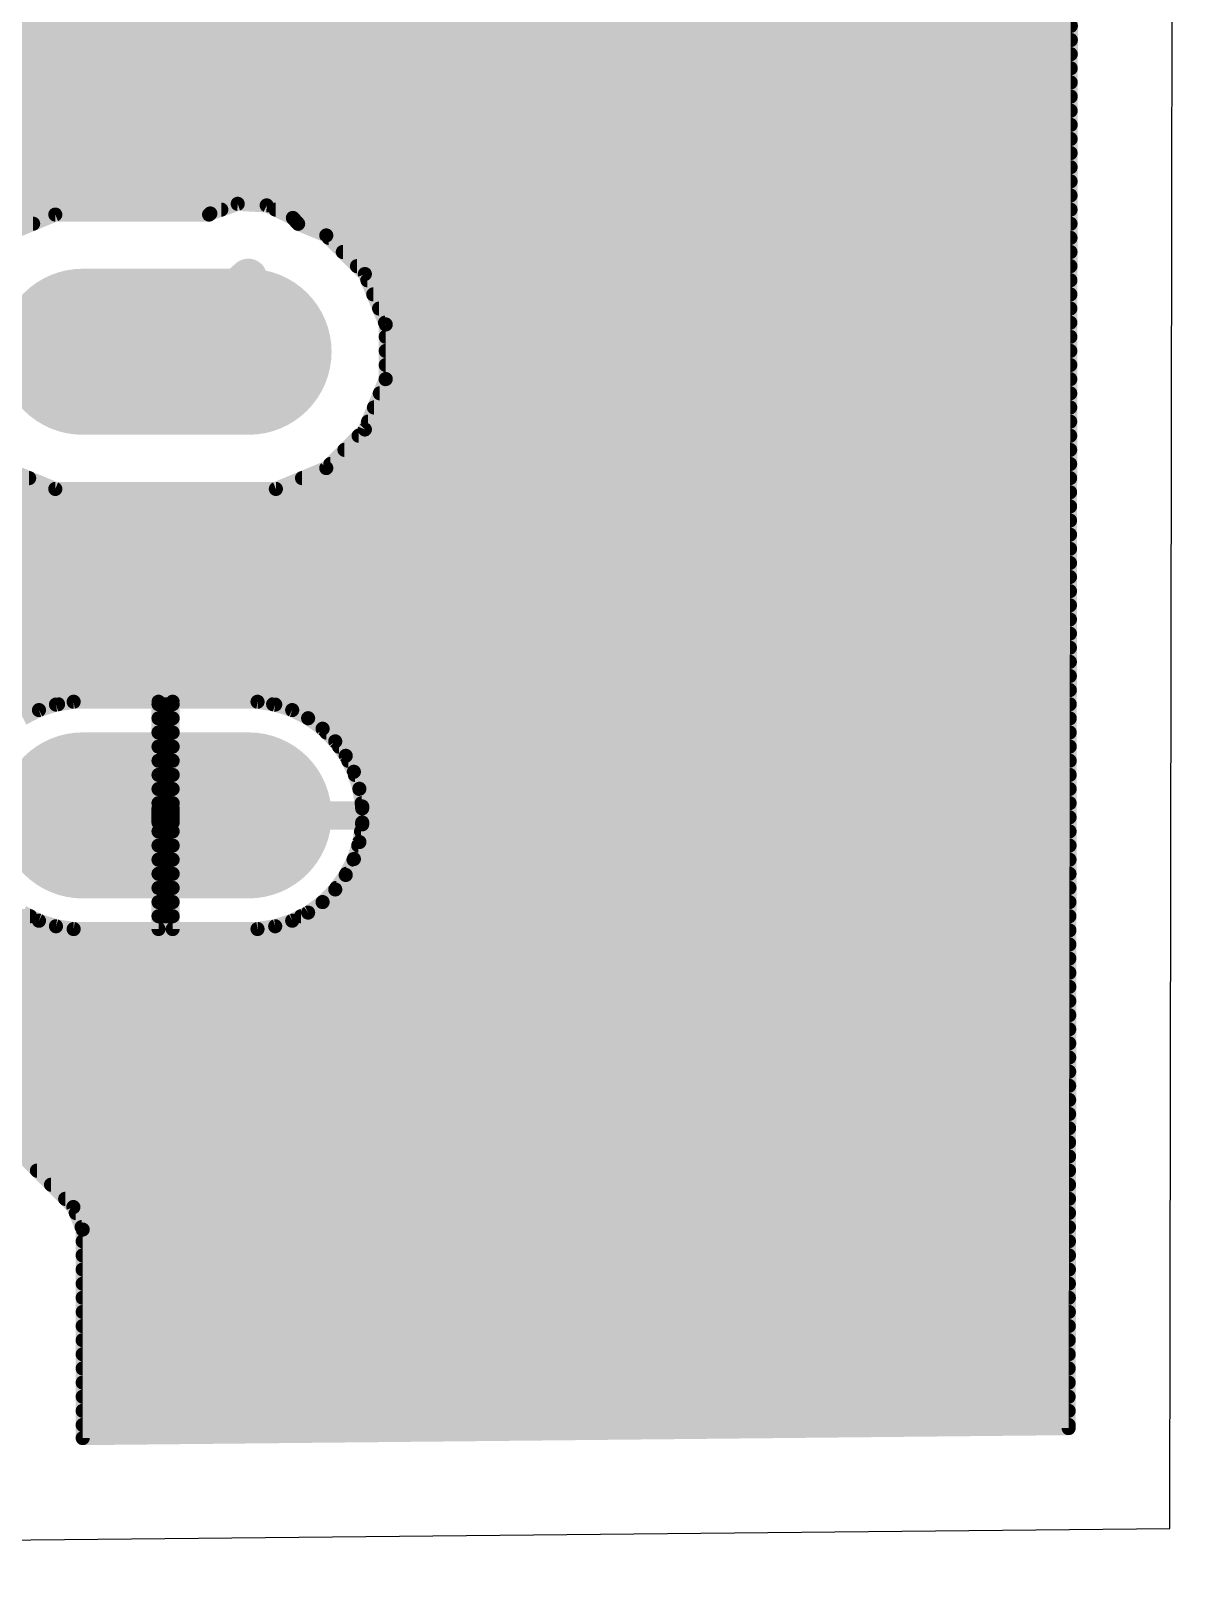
# Model space of a CAD drawing. Extents: x -10.4 to 51.9, y -1.7 to 39.2.
# Drawn here: x 28.1 to 40.45, y 0 to 16.56 of the extents above; entities that cross this region are included whole.
import ezdxf

# ---------------------------------------------------------------- set-up
doc = ezdxf.new("R2010")
doc.units = 0
for name, color, linetype in [('1', 14, 'CONTINUOUS'), ('17', 94, 'CONTINUOUS'), ('20', 178, 'CONTINUOUS')]:
    doc.layers.add(name, color=color, linetype=linetype)

# ---------------------------------------------------------------- blocks, each defined once
blk = doc.blocks.new('LONGP100')
at = {"const_width": 1}
blk.add_lwpolyline([(-0.5, 0), (0.5, 0)], dxfattribs=at)
at = {"const_width": 0.5}
for points in [[(-0.5, 0.25, 1), (-0.5, -0.25)], [(0.5, -0.25, 1), (0.5, 0.25)]]:
    blk.add_lwpolyline(points, format="xyb", dxfattribs=at)

msp = doc.modelspace()

# ---------------------------------------------------------------- linework, layer by layer
at = {"layer": '1'}
for points, const_width in [([(39.3531, 37.8883), (39.2963, 1.4902)], 0.1524), ([(24.0032, 16.6116), (39.3199, 16.6116)], 0.1524), ([(24.0032, 16.4592), (39.3197, 16.4592)], 0.1524), ([(24.0032, 16.3068), (39.3194, 16.3068)], 0.1524), ([(24.0032, 16.1544), (39.3192, 16.1544)], 0.1524), ([(24.0032, 16.002), (39.319, 16.002)], 0.1524), ([(24.0032, 15.8496), (39.3187, 15.8496)], 0.1524), ([(24.0032, 15.6972), (39.3185, 15.6972)], 0.1524), ([(23.9397, 15.5448), (39.3182, 15.5448)], 0.1524), ([(23.7873, 15.3924), (39.318, 15.3924)], 0.1524), ([(20.1618, 15.24), (39.3178, 15.24)], 0.1524), ([(20.1621, 15.0876), (39.3175, 15.0876)], 0.1524), ([(20.1624, 14.9352), (39.3173, 14.9352)], 0.1524), ([(20.1627, 14.7828), (39.3171, 14.7828)], 0.1524), ([(30.3327, 14.6928), (30.0372, 14.5887)], 0.1524), ([(30.6455, 14.6759), (30.3327, 14.6928)], 0.1524), ([(30.928, 14.5406), (30.6455, 14.6759)], 0.1524), ([(23.6963, 14.6304), (30.1557, 14.6304)], 0.1524), ([(28.3651, 14.577), (27.8213, 14.3518)], 0.1524), ([(30.0243, 14.577), (28.3651, 14.577)], 0.1524), ([(30.0372, 14.5887), (30.0243, 14.577)], 0.1524), ([(30.7404, 14.6304), (39.3168, 14.6304)], 0.1524), ([(30.9845, 14.4776), (30.928, 14.5406)], 0.1524), ([(23.7492, 14.478), (28.1259, 14.478)], 0.1524), ([(30.9841, 14.478), (39.3166, 14.478)], 0.1524), ([(31.2882, 14.3518), (30.9845, 14.4776)], 0.1524), ([(31.7044, 13.9356), (31.2882, 14.3518)], 0.1524), ([(31.3144, 14.3256), (39.3163, 14.3256)], 0.1524), ([(31.4668, 14.1732), (39.3161, 14.1732)], 0.1524), ([(29.5547, 13.0975), (30.4466, 13.8981)], 0.4064), ([(31.6192, 14.0208), (39.3159, 14.0208)], 0.1524), ([(31.9296, 13.3918), (31.7044, 13.9356)], 0.1524), ([(31.7322, 13.8684), (39.3156, 13.8684)], 0.1524), ([(31.7953, 13.716), (39.3154, 13.716)], 0.1524), ([(31.8584, 13.5636), (39.3151, 13.5636)], 0.1524), ([(31.9216, 13.4112), (39.3149, 13.4112)], 0.1524), ([(31.9296, 12.8032), (31.9296, 13.3918)], 0.1524), ([(31.9296, 13.2588), (39.3147, 13.2588)], 0.1524), ([(31.9296, 13.1064), (39.3144, 13.1064)], 0.1524), ([(31.9296, 12.954), (39.3142, 12.954)], 0.1524), ([(31.7044, 12.2594), (31.9296, 12.8032)], 0.1524), ([(31.9289, 12.8016), (39.314, 12.8016)], 0.1524), ([(31.8658, 12.6492), (39.3137, 12.6492)], 0.1524), ([(31.7396, 12.3444), (39.3132, 12.3444)], 0.1524), ([(31.8027, 12.4968), (39.3135, 12.4968)], 0.1524), ([(31.2882, 11.8432), (31.7044, 12.2594)], 0.1524), ([(31.637, 12.192), (39.313, 12.192)], 0.1524), ([(31.4846, 12.0396), (39.3128, 12.0396)], 0.1524), ([(31.3322, 11.8872), (39.3125, 11.8872)], 0.1524), ([(20.1685, 11.7348), (28.083, 11.7348)], 0.1524), ([(27.8213, 11.8432), (28.3651, 11.618)], 0.1524), ([(30.7444, 11.618), (31.2882, 11.8432)], 0.1524), ([(31.0265, 11.7348), (39.3123, 11.7348)], 0.1524), ([(20.1687, 11.5824), (39.312, 11.5824)], 0.1524), ([(28.3651, 11.618), (30.7444, 11.618)], 0.1524), ([(20.169, 11.43), (39.3118, 11.43)], 0.1524), ([(20.1693, 11.2776), (39.3116, 11.2776)], 0.1524), ([(20.1696, 11.1252), (39.3113, 11.1252)], 0.1524), ([(20.17, 10.9728), (39.3111, 10.9728)], 0.1524), ([(20.3618, 10.8204), (39.3109, 10.8204)], 0.1524), ([(20.5213, 10.668), (39.3106, 10.668)], 0.1524), ([(20.6069, 10.5156), (39.3104, 10.5156)], 0.1524), ([(20.6604, 10.3632), (39.3101, 10.3632)], 0.1524), ([(20.6606, 10.2108), (39.3099, 10.2108)], 0.1524), ([(20.6611, 10.0584), (39.3097, 10.0584)], 0.1524), ([(20.6616, 9.906), (39.3094, 9.906)], 0.1524), ([(20.6621, 9.7536), (39.3092, 9.7536)], 0.1524), ([(20.6626, 9.6012), (39.309, 9.6012)], 0.1524), ([(20.6631, 9.4488), (39.3087, 9.4488)], 0.1524), ([(20.6636, 9.2964), (28.3947, 9.2964)], 0.1524), ([(28.1889, 9.2333), (28.017, 9.1457)], 0.1524), ([(28.3724, 9.2929), (28.1889, 9.2333)], 0.1524), ([(28.5629, 9.3231), (28.3724, 9.2929)], 0.1524), ([(29.4785, 9.3231), (28.5629, 9.3231)], 0.1524), ([(29.4785, 8.1737), (29.4785, 9.3231)], 0.1524), ([(29.4785, 9.2964), (29.6309, 9.2964)], 0.1524), ([(30.5465, 9.3231), (29.6309, 9.3231)], 0.1524), ([(29.6309, 9.3231), (29.6309, 8.1737)], 0.1524), ([(30.737, 9.2929), (30.5465, 9.3231)], 0.1524), ([(30.7148, 9.2964), (39.3085, 9.2964)], 0.1524), ([(30.9205, 9.2333), (30.737, 9.2929)], 0.1524), ([(31.0924, 9.1457), (30.9205, 9.2333)], 0.1524), ([(29.4785, 9.144), (29.6309, 9.144)], 0.1524), ([(31.2485, 9.0323), (31.0924, 9.1457)], 0.1524), ([(31.0947, 9.144), (39.3082, 9.144)], 0.1524), ([(31.3849, 8.8959), (31.2485, 9.0323)], 0.1524), ([(29.4785, 8.9916), (29.6309, 8.9916)], 0.1524), ([(31.2891, 8.9916), (39.308, 8.9916)], 0.1524), ([(31.4982, 8.7398), (31.3849, 8.8959)], 0.1524), ([(29.4785, 8.8392), (29.6309, 8.8392)], 0.1524), ([(31.426, 8.8392), (39.3078, 8.8392)], 0.1524), ([(31.5858, 8.5679), (31.4982, 8.7398)], 0.1524), ([(29.4785, 8.6868), (29.6309, 8.6868)], 0.1524), ([(31.5253, 8.6868), (39.3075, 8.6868)], 0.1524), ([(31.6454, 8.3845), (31.5858, 8.5679)], 0.1524), ([(29.4785, 8.5344), (29.6309, 8.5344)], 0.1524), ([(29.4785, 8.382), (29.6309, 8.382)], 0.1524), ([(31.5967, 8.5344), (39.3073, 8.5344)], 0.1524), ([(31.6756, 8.194), (31.6454, 8.3845)], 0.1524), ([(31.6458, 8.382), (39.307, 8.382)], 0.1524), ([(29.4785, 8.2296), (29.6309, 8.2296)], 0.1524), ([(31.67, 8.2296), (39.3068, 8.2296)], 0.1524), ([(20.6678, 8.0772), (29.4785, 8.0772)], 0.1524), ([(27.4338, 8.1737), (29.4785, 8.1737)], 0.1524), ([(29.4785, 8.1737), (29.4785, 8.0213)], 0.1524), ([(29.6309, 8.1737), (29.4785, 8.1737)], 0.1524), ([(29.6309, 8.0213), (29.6309, 8.1737)], 0.1524), ([(29.6309, 8.1737), (31.6756, 8.1737)], 0.1524), ([(29.6309, 8.0772), (39.3066, 8.0772)], 0.1524), ([(31.6756, 8.1737), (31.6756, 8.194)], 0.1524), ([(29.4785, 8.0213), (27.4338, 8.0213)], 0.1524), ([(29.4785, 6.872), (29.4785, 8.0213)], 0.1524), ([(29.4785, 8.0213), (29.6309, 8.0213)], 0.1524), ([(29.4785, 7.9248), (29.6309, 7.9248)], 0.1524), ([(29.6309, 8.0213), (29.6309, 6.872)], 0.1524), ([(31.6756, 8.0213), (29.6309, 8.0213)], 0.1524), ([(31.6454, 7.8105), (31.6756, 8.001)], 0.1524), ([(31.6635, 7.9248), (39.3063, 7.9248)], 0.1524), ([(31.6756, 8.001), (31.6756, 8.0213)], 0.1524), ([(29.4785, 7.7724), (29.6309, 7.7724)], 0.1524), ([(31.5858, 7.6271), (31.6454, 7.8105)], 0.1524), ([(31.633, 7.7724), (39.3061, 7.7724)], 0.1524), ([(29.4785, 7.62), (29.6309, 7.62)], 0.1524), ([(31.4982, 7.4552), (31.5858, 7.6271)], 0.1524), ([(31.5822, 7.62), (39.3059, 7.62)], 0.1524), ([(29.4785, 7.4676), (29.6309, 7.4676)], 0.1524), ([(31.3849, 7.2991), (31.4982, 7.4552)], 0.1524), ([(31.5046, 7.4676), (39.3056, 7.4676)], 0.1524), ([(29.4785, 7.3152), (29.6309, 7.3152)], 0.1524), ([(31.2485, 7.1627), (31.3849, 7.2991)], 0.1524), ([(31.3965, 7.3152), (39.3054, 7.3152)], 0.1524), ([(28.017, 7.0493), (28.1889, 6.9617)], 0.1524), ([(29.4785, 7.1628), (29.6309, 7.1628)], 0.1524), ([(30.9205, 6.9617), (31.0924, 7.0493)], 0.1524), ([(31.0924, 7.0493), (31.2485, 7.1627)], 0.1524), ([(31.2485, 7.1628), (39.3051, 7.1628)], 0.1524), ([(20.6714, 7.0104), (28.0934, 7.0104)], 0.1524), ([(28.1889, 6.9617), (28.3724, 6.9021)], 0.1524), ([(28.3724, 6.9021), (28.5629, 6.872)], 0.1524), ([(29.4785, 7.0104), (29.6309, 7.0104)], 0.1524), ([(30.5465, 6.872), (30.737, 6.9021)], 0.1524), ([(30.737, 6.9021), (30.9205, 6.9617)], 0.1524), ([(31.016, 7.0104), (39.3049, 7.0104)], 0.1524), ([(20.6719, 6.858), (39.3047, 6.858)], 0.1524), ([(28.5629, 6.872), (29.4785, 6.872)], 0.1524), ([(29.6309, 6.872), (30.5465, 6.872)], 0.1524), ([(20.6724, 6.7056), (39.3044, 6.7056)], 0.1524), ([(20.6729, 6.5532), (39.3042, 6.5532)], 0.1524), ([(20.6735, 6.4008), (39.304, 6.4008)], 0.1524), ([(20.674, 6.2484), (39.3037, 6.2484)], 0.1524), ([(20.6745, 6.096), (39.3035, 6.096)], 0.1524), ([(20.675, 5.9436), (39.3032, 5.9436)], 0.1524), ([(20.6755, 5.7912), (39.303, 5.7912)], 0.1524), ([(20.676, 5.6388), (39.3028, 5.6388)], 0.1524), ([(20.6765, 5.4864), (39.3025, 5.4864)], 0.1524), ([(20.6771, 5.334), (39.3023, 5.334)], 0.1524), ([(20.6776, 5.1816), (39.302, 5.1816)], 0.1524), ([(20.6781, 5.0292), (39.3018, 5.0292)], 0.1524), ([(20.6786, 4.8768), (39.3016, 4.8768)], 0.1524), ([(20.7867, 4.7244), (39.3013, 4.7244)], 0.1524), ([(27.8448, 4.572), (39.3011, 4.572)], 0.1524), ([(28.5599, 3.8741), (27.969, 4.465)], 0.1524), ([(28.0143, 4.4196), (39.3009, 4.4196)], 0.1524), ([(28.1667, 4.2672), (39.3006, 4.2672)], 0.1524), ([(28.3191, 4.1148), (39.3004, 4.1148)], 0.1524), ([(28.4715, 3.9624), (39.3001, 3.9624)], 0.1524), ([(28.6604, 3.6314), (28.5599, 3.8741)], 0.1524), ([(28.5864, 3.81), (39.2999, 3.81)], 0.1524), ([(28.6495, 3.6576), (39.2997, 3.6576)], 0.1524), ([(28.6604, 1.3825), (28.6604, 3.6314)], 0.1524), ([(28.6604, 3.5052), (39.2994, 3.5052)], 0.1524), ([(28.6604, 3.3528), (39.2992, 3.3528)], 0.1524), ([(28.6604, 3.2004), (39.299, 3.2004)], 0.1524), ([(28.6604, 3.048), (39.2987, 3.048)], 0.1524), ([(28.6604, 2.8956), (39.2985, 2.8956)], 0.1524), ([(28.6604, 2.7432), (39.2982, 2.7432)], 0.1524), ([(28.6604, 2.5908), (39.298, 2.5908)], 0.1524), ([(28.6604, 2.4384), (39.2978, 2.4384)], 0.1524), ([(28.6604, 2.286), (39.2975, 2.286)], 0.1524), ([(28.6604, 2.1336), (39.2973, 2.1336)], 0.1524), ([(28.6604, 1.9812), (39.297, 1.9812)], 0.1524), ([(28.6604, 1.8288), (39.2968, 1.8288)], 0.1524), ([(28.6604, 1.6764), (39.2966, 1.6764)], 0.1524), ([(28.6604, 1.524), (39.2963, 1.524)], 0.1524), ([(39.2963, 1.4902), (28.6604, 1.3825)], 0.1524)]:
    msp.add_lwpolyline(points, dxfattribs=dict(at, const_width=const_width))
for points, const_width in [([(39.3199, 16.5735, 1), (39.3199, 16.6497)], 0.0762), ([(39.3197, 16.4211, 1), (39.3197, 16.4973)], 0.0762), ([(39.3192, 16.1163, 1), (39.3192, 16.1925)], 0.0762), ([(39.3194, 16.2687, 1), (39.3194, 16.3449)], 0.0762), ([(39.319, 15.9639, 1), (39.319, 16.0401)], 0.0762), ([(39.3187, 15.8115, 1), (39.3187, 15.8877)], 0.0762), ([(39.3185, 15.6591, 1), (39.3185, 15.7353)], 0.0762), ([(39.3182, 15.5067, 1), (39.3182, 15.5829)], 0.0762), ([(39.318, 15.3543, 1), (39.318, 15.4305)], 0.0762), ([(39.3178, 15.2019, 1), (39.3178, 15.2781)], 0.0762), ([(39.3175, 15.0495, 1), (39.3175, 15.1257)], 0.0762), ([(39.3173, 14.8971, 1), (39.3173, 14.9733)], 0.0762), ([(30.3347, 14.7308, 1), (30.3306, 14.6547)], 0.0762), ([(30.3453, 14.6568, 1), (30.32, 14.7287)], 0.0762), ([(30.6619, 14.7102, 1), (30.629, 14.6415)], 0.0762), ([(30.6434, 14.6378, 1), (30.6475, 14.7139)], 0.0762), ([(39.3171, 14.7447, 1), (39.3171, 14.8209)], 0.0762), ([(28.3651, 14.6151, 1), (28.3651, 14.5389)], 0.0762), ([(28.3796, 14.5419, 1), (28.3505, 14.6122)], 0.0762), ([(29.9988, 14.6054, 1), (30.0498, 14.5487)], 0.0762), ([(30.0246, 14.6246, 1), (30.0499, 14.5527)], 0.0762), ([(30.0627, 14.5603, 1), (30.0118, 14.617)], 0.0762), ([(30.0243, 14.5389, 1), (30.0243, 14.6151)], 0.0762), ([(30.1557, 14.5923, 1), (30.1557, 14.6685)], 0.0762), ([(30.7404, 14.6685, 1), (30.7404, 14.5923)], 0.0762), ([(30.9563, 14.566, 1), (30.8996, 14.5151)], 0.0762), ([(30.9115, 14.5062, 1), (30.9444, 14.5749)], 0.0762), ([(39.3168, 14.5923, 1), (39.3168, 14.6685)], 0.0762), ([(28.1259, 14.4399, 1), (28.1259, 14.5161)], 0.0762), ([(30.9841, 14.5161, 1), (30.9841, 14.4399)], 0.0762), ([(30.9991, 14.5128, 1), (30.9699, 14.4424)], 0.0762), ([(30.9562, 14.4521, 1), (31.0129, 14.503)], 0.0762), ([(31.3151, 14.3787, 1), (31.2612, 14.3249)], 0.0762), ([(31.2736, 14.3166, 1), (31.3027, 14.387)], 0.0762), ([(39.3166, 14.4399, 1), (39.3166, 14.5161)], 0.0762), ([(31.3144, 14.3637, 1), (31.3144, 14.2875)], 0.0762), ([(31.4668, 14.2113, 1), (31.4668, 14.1351)], 0.0762), ([(39.3161, 14.1351, 1), (39.3161, 14.2113)], 0.0762), ([(39.3163, 14.2875, 1), (39.3163, 14.3637)], 0.0762), ([(30.5145, 13.8224, 1), (30.3788, 13.9737)], 0.2032), ([(31.6192, 14.0589, 1), (31.6192, 13.9827)], 0.0762), ([(39.3159, 13.9827, 1), (39.3159, 14.0589)], 0.0762), ([(31.7396, 13.9502, 1), (31.6692, 13.921)], 0.0762), ([(31.6774, 13.9087, 1), (31.7313, 13.9625)], 0.0762), ([(31.7322, 13.9065, 1), (31.7322, 13.8303)], 0.0762), ([(39.3156, 13.8303, 1), (39.3156, 13.9065)], 0.0762), ([(31.7953, 13.7541, 1), (31.7953, 13.6779)], 0.0762), ([(39.3154, 13.6779, 1), (39.3154, 13.7541)], 0.0762), ([(31.8584, 13.6017, 1), (31.8584, 13.5255)], 0.0762), ([(39.3151, 13.5255, 1), (39.3151, 13.6017)], 0.0762), ([(31.9216, 13.4493, 1), (31.9216, 13.3731)], 0.0762), ([(31.9677, 13.3918, 1), (31.8915, 13.3918)], 0.0762), ([(31.8944, 13.3772, 1), (31.9648, 13.4064)], 0.0762), ([(39.3149, 13.3731, 1), (39.3149, 13.4493)], 0.0762), ([(29.4868, 13.1731, 1), (29.6226, 13.0219)], 0.2032), ([(31.9296, 13.2969, 1), (31.9296, 13.2207)], 0.0762), ([(39.3147, 13.2207, 1), (39.3147, 13.2969)], 0.0762), ([(31.9296, 13.1445, 1), (31.9296, 13.0683)], 0.0762), ([(39.3144, 13.0683, 1), (39.3144, 13.1445)], 0.0762), ([(31.9296, 12.9921, 1), (31.9296, 12.9159)], 0.0762), ([(39.3142, 12.9159, 1), (39.3142, 12.9921)], 0.0762), ([(31.9289, 12.8397, 1), (31.9289, 12.7635)], 0.0762), ([(31.8915, 12.8032, 1), (31.9677, 12.8032)], 0.0762), ([(31.9648, 12.7886, 1), (31.8944, 12.8178)], 0.0762), ([(39.314, 12.7635, 1), (39.314, 12.8397)], 0.0762), ([(31.8658, 12.6873, 1), (31.8658, 12.6111)], 0.0762), ([(39.3137, 12.6111, 1), (39.3137, 12.6873)], 0.0762), ([(31.7396, 12.3825, 1), (31.7396, 12.3063)], 0.0762), ([(31.8027, 12.5349, 1), (31.8027, 12.4587)], 0.0762), ([(39.3132, 12.3063, 1), (39.3132, 12.3825)], 0.0762), ([(39.3135, 12.4587, 1), (39.3135, 12.5349)], 0.0762), ([(31.637, 12.2301, 1), (31.637, 12.1539)], 0.0762), ([(31.6692, 12.274, 1), (31.7396, 12.2448)], 0.0762), ([(31.7313, 12.2325, 1), (31.6774, 12.2863)], 0.0762), ([(39.313, 12.1539, 1), (39.313, 12.2301)], 0.0762), ([(31.4846, 12.0777, 1), (31.4846, 12.0015)], 0.0762), ([(39.3128, 12.0015, 1), (39.3128, 12.0777)], 0.0762), ([(31.3322, 11.9253, 1), (31.3322, 11.8491)], 0.0762), ([(39.3125, 11.8491, 1), (39.3125, 11.9253)], 0.0762), ([(28.083, 11.6967, 1), (28.083, 11.7729)], 0.0762), ([(31.0265, 11.7729, 1), (31.0265, 11.6967)], 0.0762), ([(31.2612, 11.8701, 1), (31.3151, 11.8163)], 0.0762), ([(31.3027, 11.808, 1), (31.2736, 11.8784)], 0.0762), ([(39.3123, 11.6967, 1), (39.3123, 11.7729)], 0.0762), ([(28.3651, 11.6561, 1), (28.3651, 11.5799)], 0.0762), ([(28.3505, 11.5828, 1), (28.3796, 11.6532)], 0.0762), ([(30.7298, 11.6532, 1), (30.7589, 11.5828)], 0.0762), ([(30.7444, 11.5799, 1), (30.7444, 11.6561)], 0.0762), ([(39.312, 11.5443, 1), (39.312, 11.6205)], 0.0762), ([(39.3118, 11.3919, 1), (39.3118, 11.4681)], 0.0762), ([(39.3116, 11.2395, 1), (39.3116, 11.3157)], 0.0762), ([(39.3113, 11.0871, 1), (39.3113, 11.1633)], 0.0762), ([(39.3111, 10.9347, 1), (39.3111, 11.0109)], 0.0762), ([(39.3109, 10.7823, 1), (39.3109, 10.8585)], 0.0762), ([(39.3106, 10.6299, 1), (39.3106, 10.7061)], 0.0762), ([(39.3101, 10.3251, 1), (39.3101, 10.4013)], 0.0762), ([(39.3104, 10.4775, 1), (39.3104, 10.5537)], 0.0762), ([(39.3099, 10.1727, 1), (39.3099, 10.2489)], 0.0762), ([(39.3097, 10.0203, 1), (39.3097, 10.0965)], 0.0762), ([(39.3094, 9.8679, 1), (39.3094, 9.9441)], 0.0762), ([(39.3092, 9.7155, 1), (39.3092, 9.7917)], 0.0762), ([(39.309, 9.5631, 1), (39.309, 9.6393)], 0.0762), ([(39.3087, 9.4107, 1), (39.3087, 9.4869)], 0.0762), ([(28.1771, 9.2695, 1), (28.2007, 9.197)], 0.0762), ([(28.2062, 9.1993, 1), (28.1716, 9.2672)], 0.0762), ([(28.3664, 9.3305, 1), (28.3783, 9.2552)], 0.0762), ([(28.3841, 9.2566, 1), (28.3606, 9.3291)], 0.0762), ([(28.3947, 9.2583, 1), (28.3947, 9.3345)], 0.0762), ([(28.5629, 9.3612, 1), (28.5629, 9.285)], 0.0762), ([(28.5689, 9.2854, 1), (28.5569, 9.3607)], 0.0762), ([(29.5166, 9.3231, 1), (29.4404, 9.3231)], 0.0762), ([(29.4785, 9.3345, 1), (29.4785, 9.2583)], 0.0762), ([(29.4785, 9.285, 1), (29.4785, 9.3612)], 0.0762), ([(29.6309, 9.3612, 1), (29.6309, 9.285)], 0.0762), ([(29.669, 9.3231, 1), (29.5928, 9.3231)], 0.0762), ([(29.6309, 9.2583, 1), (29.6309, 9.3345)], 0.0762), ([(30.5525, 9.3607, 1), (30.5406, 9.2854)], 0.0762), ([(30.5465, 9.285, 1), (30.5465, 9.3612)], 0.0762), ([(30.7148, 9.3345, 1), (30.7148, 9.2583)], 0.0762), ([(30.7488, 9.3291, 1), (30.7253, 9.2566)], 0.0762), ([(30.7311, 9.2552, 1), (30.743, 9.3305)], 0.0762), ([(30.9378, 9.2672, 1), (30.9032, 9.1993)], 0.0762), ([(30.9087, 9.197, 1), (30.9323, 9.2695)], 0.0762), ([(39.3085, 9.2583, 1), (39.3085, 9.3345)], 0.0762), ([(29.4785, 9.1821, 1), (29.4785, 9.1059)], 0.0762), ([(29.6309, 9.1059, 1), (29.6309, 9.1821)], 0.0762), ([(31.1148, 9.1765, 1), (31.07, 9.1149)], 0.0762), ([(31.0947, 9.1821, 1), (31.0947, 9.1059)], 0.0762), ([(31.0751, 9.1117, 1), (31.1097, 9.1796)], 0.0762), ([(31.2754, 9.0592, 1), (31.2215, 9.0054)], 0.0762), ([(39.3082, 9.1059, 1), (39.3082, 9.1821)], 0.0762), ([(29.4785, 9.0297, 1), (29.4785, 8.9535)], 0.0762), ([(29.6309, 8.9535, 1), (29.6309, 9.0297)], 0.0762), ([(31.2261, 9.0015, 1), (31.2708, 9.0631)], 0.0762), ([(31.2891, 9.0297, 1), (31.2891, 8.9535)], 0.0762), ([(31.4157, 8.9183, 1), (31.354, 8.8735)], 0.0762), ([(31.3579, 8.869, 1), (31.4118, 8.9228)], 0.0762), ([(39.308, 8.9535, 1), (39.308, 9.0297)], 0.0762), ([(29.4785, 8.8773, 1), (29.4785, 8.8011)], 0.0762), ([(29.6309, 8.8011, 1), (29.6309, 8.8773)], 0.0762), ([(31.426, 8.8773, 1), (31.426, 8.8011)], 0.0762), ([(31.5322, 8.7571, 1), (31.4643, 8.7225)], 0.0762), ([(31.4674, 8.7174, 1), (31.5291, 8.7622)], 0.0762), ([(39.3078, 8.8011, 1), (39.3078, 8.8773)], 0.0762), ([(29.4785, 8.7249, 1), (29.4785, 8.6487)], 0.0762), ([(29.6309, 8.6487, 1), (29.6309, 8.7249)], 0.0762), ([(31.5253, 8.7249, 1), (31.5253, 8.6487)], 0.0762), ([(31.6221, 8.5797, 1), (31.5496, 8.5562)], 0.0762), ([(31.5519, 8.5507, 1), (31.6198, 8.5852)], 0.0762), ([(39.3075, 8.6487, 1), (39.3075, 8.7249)], 0.0762), ([(29.4785, 8.5725, 1), (29.4785, 8.4963)], 0.0762), ([(29.4785, 8.4201, 1), (29.4785, 8.3439)], 0.0762), ([(29.6309, 8.4963, 1), (29.6309, 8.5725)], 0.0762), ([(29.6309, 8.3439, 1), (29.6309, 8.4201)], 0.0762), ([(31.5967, 8.5725, 1), (31.5967, 8.4963)], 0.0762), ([(31.6831, 8.3904, 1), (31.6078, 8.3785)], 0.0762), ([(31.6458, 8.4201, 1), (31.6458, 8.3439)], 0.0762), ([(39.307, 8.3439, 1), (39.307, 8.4201)], 0.0762), ([(39.3073, 8.4963, 1), (39.3073, 8.5725)], 0.0762), ([(29.4785, 8.2677, 1), (29.4785, 8.1915)], 0.0762), ([(29.6309, 8.1915, 1), (29.6309, 8.2677)], 0.0762), ([(31.6092, 8.3727, 1), (31.6817, 8.3963)], 0.0762), ([(31.67, 8.2677, 1), (31.67, 8.1915)], 0.0762), ([(39.3068, 8.1915, 1), (39.3068, 8.2677)], 0.0762), ([(29.5166, 8.1737, 1), (29.4404, 8.1737)], 0.0762), ([(29.4785, 8.2118, 1), (29.4785, 8.1356)], 0.0762), ([(29.4404, 8.1737, 1), (29.5166, 8.1737)], 0.0762), ([(29.4785, 8.1356, 1), (29.4785, 8.2118)], 0.0762), ([(29.4785, 8.0391, 1), (29.4785, 8.1153)], 0.0762), ([(29.669, 8.1737, 1), (29.5928, 8.1737)], 0.0762), ([(29.6309, 8.2118, 1), (29.6309, 8.1356)], 0.0762), ([(29.5928, 8.1737, 1), (29.669, 8.1737)], 0.0762), ([(29.6309, 8.1153, 1), (29.6309, 8.0391)], 0.0762), ([(29.6309, 8.1356, 1), (29.6309, 8.2118)], 0.0762), ([(31.7137, 8.194, 1), (31.6375, 8.194)], 0.0762), ([(31.6375, 8.1737, 1), (31.7137, 8.1737)], 0.0762), ([(31.638, 8.188, 1), (31.7132, 8.1999)], 0.0762), ([(31.6756, 8.1356, 1), (31.6756, 8.2118)], 0.0762), ([(39.3066, 8.0391, 1), (39.3066, 8.1153)], 0.0762), ([(29.5166, 8.0213, 1), (29.4404, 8.0213)], 0.0762), ([(29.4785, 8.0594, 1), (29.4785, 7.9832)], 0.0762), ([(29.4404, 8.0213, 1), (29.5166, 8.0213)], 0.0762), ([(29.4785, 7.9629, 1), (29.4785, 7.8867)], 0.0762), ([(29.4785, 7.9832, 1), (29.4785, 8.0594)], 0.0762), ([(29.669, 8.0213, 1), (29.5928, 8.0213)], 0.0762), ([(29.6309, 8.0594, 1), (29.6309, 7.9832)], 0.0762), ([(29.5928, 8.0213, 1), (29.669, 8.0213)], 0.0762), ([(29.6309, 7.9832, 1), (29.6309, 8.0594)], 0.0762), ([(29.6309, 7.8867, 1), (29.6309, 7.9629)], 0.0762), ([(31.6635, 7.9629, 1), (31.6635, 7.8867)], 0.0762), ([(31.7137, 8.0213, 1), (31.6375, 8.0213)], 0.0762), ([(31.6375, 8.001, 1), (31.7137, 8.001)], 0.0762), ([(31.7132, 7.9951, 1), (31.638, 8.007)], 0.0762), ([(31.6756, 7.9832, 1), (31.6756, 8.0594)], 0.0762), ([(39.3063, 7.8867, 1), (39.3063, 7.9629)], 0.0762), ([(29.4785, 7.8105, 1), (29.4785, 7.7343)], 0.0762), ([(29.6309, 7.7343, 1), (29.6309, 7.8105)], 0.0762), ([(31.633, 7.8105, 1), (31.633, 7.7343)], 0.0762), ([(31.6078, 7.8165, 1), (31.6831, 7.8046)], 0.0762), ([(31.6817, 7.7987, 1), (31.6092, 7.8223)], 0.0762), ([(39.3061, 7.7343, 1), (39.3061, 7.8105)], 0.0762), ([(29.4785, 7.6581, 1), (29.4785, 7.5819)], 0.0762), ([(29.6309, 7.5819, 1), (29.6309, 7.6581)], 0.0762), ([(31.5822, 7.6581, 1), (31.5822, 7.5819)], 0.0762), ([(31.5496, 7.6388, 1), (31.6221, 7.6153)], 0.0762), ([(31.6198, 7.6098, 1), (31.5519, 7.6444)], 0.0762), ([(39.3059, 7.5819, 1), (39.3059, 7.6581)], 0.0762), ([(29.4785, 7.5057, 1), (29.4785, 7.4295)], 0.0762), ([(29.6309, 7.4295, 1), (29.6309, 7.5057)], 0.0762), ([(31.4643, 7.4725, 1), (31.5322, 7.4379)], 0.0762), ([(31.5046, 7.5057, 1), (31.5046, 7.4295)], 0.0762), ([(31.5291, 7.4328, 1), (31.4674, 7.4776)], 0.0762), ([(39.3056, 7.4295, 1), (39.3056, 7.5057)], 0.0762), ([(29.4785, 7.3533, 1), (29.4785, 7.2771)], 0.0762), ([(29.6309, 7.2771, 1), (29.6309, 7.3533)], 0.0762), ([(31.354, 7.3215, 1), (31.4157, 7.2767)], 0.0762), ([(31.4118, 7.2722, 1), (31.3579, 7.3261)], 0.0762), ([(31.3965, 7.3533, 1), (31.3965, 7.2771)], 0.0762), ([(39.3054, 7.2771, 1), (39.3054, 7.3533)], 0.0762), ([(29.4785, 7.2009, 1), (29.4785, 7.1247)], 0.0762), ([(29.6309, 7.1247, 1), (29.6309, 7.2009)], 0.0762), ([(31.1097, 7.0154, 1), (31.0751, 7.0833)], 0.0762), ([(31.2485, 7.2009, 1), (31.2485, 7.1247)], 0.0762), ([(31.2215, 7.1896, 1), (31.2754, 7.1358)], 0.0762), ([(31.2708, 7.1319, 1), (31.2261, 7.1935)], 0.0762), ([(39.3051, 7.1247, 1), (39.3051, 7.2009)], 0.0762), ([(28.0934, 6.9723, 1), (28.0934, 7.0485)], 0.0762), ([(28.2007, 6.998, 1), (28.1771, 6.9255)], 0.0762), ([(28.1716, 6.9278, 1), (28.2062, 6.9957)], 0.0762), ([(28.3783, 6.9398, 1), (28.3664, 6.8645)], 0.0762), ([(28.3606, 6.8659, 1), (28.3841, 6.9384)], 0.0762), ([(29.4785, 7.0485, 1), (29.4785, 6.9723)], 0.0762), ([(29.6309, 6.9723, 1), (29.6309, 7.0485)], 0.0762), ([(30.7253, 6.9384, 1), (30.7488, 6.8659)], 0.0762), ([(30.743, 6.8645, 1), (30.7311, 6.9398)], 0.0762), ([(30.9032, 6.9957, 1), (30.9378, 6.9278)], 0.0762), ([(30.9323, 6.9255, 1), (30.9087, 6.998)], 0.0762), ([(31.016, 7.0485, 1), (31.016, 6.9723)], 0.0762), ([(31.07, 7.0801, 1), (31.1148, 7.0185)], 0.0762), ([(39.3049, 6.9723, 1), (39.3049, 7.0485)], 0.0762), ([(28.5629, 6.9101, 1), (28.5629, 6.8339)], 0.0762), ([(28.5569, 6.8343, 1), (28.5689, 6.9096)], 0.0762), ([(29.4404, 6.872, 1), (29.5166, 6.872)], 0.0762), ([(29.4785, 6.8339, 1), (29.4785, 6.91)], 0.0762), ([(29.6309, 6.9101, 1), (29.6309, 6.8339)], 0.0762), ([(29.5928, 6.872, 1), (29.669, 6.872)], 0.0762), ([(30.5406, 6.9096, 1), (30.5525, 6.8343)], 0.0762), ([(30.5465, 6.8339, 1), (30.5465, 6.9101)], 0.0762), ([(39.3047, 6.8199, 1), (39.3047, 6.8961)], 0.0762), ([(39.3042, 6.5151, 1), (39.3042, 6.5913)], 0.0762), ([(39.3044, 6.6675, 1), (39.3044, 6.7437)], 0.0762), ([(39.304, 6.3627, 1), (39.304, 6.4389)], 0.0762), ([(39.3037, 6.2103, 1), (39.3037, 6.2865)], 0.0762), ([(39.3035, 6.0579, 1), (39.3035, 6.1341)], 0.0762), ([(39.3032, 5.9055, 1), (39.3032, 5.9817)], 0.0762), ([(39.303, 5.7531, 1), (39.303, 5.8293)], 0.0762), ([(39.3028, 5.6007, 1), (39.3028, 5.6769)], 0.0762), ([(39.3025, 5.4483, 1), (39.3025, 5.5245)], 0.0762), ([(39.3023, 5.2959, 1), (39.3023, 5.3721)], 0.0762), ([(39.302, 5.1435, 1), (39.302, 5.2197)], 0.0762), ([(39.3018, 4.9911, 1), (39.3018, 5.0673)], 0.0762), ([(39.3016, 4.8387, 1), (39.3016, 4.9149)], 0.0762), ([(39.3011, 4.5339, 1), (39.3011, 4.6101)], 0.0762), ([(39.3013, 4.6863, 1), (39.3013, 4.7625)], 0.0762), ([(39.3009, 4.3815, 1), (39.3009, 4.4577)], 0.0762), ([(28.1667, 4.3053, 1), (28.1667, 4.2291)], 0.0762), ([(39.3006, 4.2291, 1), (39.3006, 4.3053)], 0.0762), ([(28.3191, 4.1529, 1), (28.3191, 4.0767)], 0.0762), ([(39.3004, 4.0767, 1), (39.3004, 4.1529)], 0.0762), ([(28.4715, 4.0005, 1), (28.4715, 3.9243)], 0.0762), ([(39.3001, 3.9243, 1), (39.3001, 4.0005)], 0.0762), ([(28.5951, 3.8887, 1), (28.5247, 3.8595)], 0.0762), ([(28.5329, 3.8471, 1), (28.5868, 3.901)], 0.0762), ([(28.5864, 3.8481, 1), (28.5864, 3.7719)], 0.0762), ([(39.2999, 3.7719, 1), (39.2999, 3.8481)], 0.0762), ([(28.6495, 3.6957, 1), (28.6495, 3.6195)], 0.0762), ([(28.6985, 3.6314, 1), (28.6223, 3.6314)], 0.0762), ([(28.6252, 3.6168, 1), (28.6956, 3.6459)], 0.0762), ([(39.2997, 3.6195, 1), (39.2997, 3.6957)], 0.0762), ([(28.6604, 3.5433, 1), (28.6604, 3.4671)], 0.0762), ([(39.2994, 3.4671, 1), (39.2994, 3.5433)], 0.0762), ([(28.6604, 3.3909, 1), (28.6604, 3.3147)], 0.0762), ([(39.2992, 3.3147, 1), (39.2992, 3.3909)], 0.0762), ([(28.6604, 3.2385, 1), (28.6604, 3.1623)], 0.0762), ([(39.299, 3.1623, 1), (39.299, 3.2385)], 0.0762), ([(28.6604, 3.0861, 1), (28.6604, 3.0099)], 0.0762), ([(39.2987, 3.0099, 1), (39.2987, 3.0861)], 0.0762), ([(28.6604, 2.9337, 1), (28.6604, 2.8575)], 0.0762), ([(28.6604, 2.7813, 1), (28.6604, 2.7051)], 0.0762), ([(39.2982, 2.7051, 1), (39.2982, 2.7813)], 0.0762), ([(39.2985, 2.8575, 1), (39.2985, 2.9337)], 0.0762), ([(28.6604, 2.6289, 1), (28.6604, 2.5527)], 0.0762), ([(39.298, 2.5527, 1), (39.298, 2.6289)], 0.0762), ([(28.6604, 2.4765, 1), (28.6604, 2.4003)], 0.0762), ([(39.2978, 2.4003, 1), (39.2978, 2.4765)], 0.0762), ([(28.6604, 2.3241, 1), (28.6604, 2.2479)], 0.0762), ([(39.2975, 2.2479, 1), (39.2975, 2.3241)], 0.0762), ([(28.6604, 2.1717, 1), (28.6604, 2.0955)], 0.0762), ([(39.2973, 2.0955, 1), (39.2973, 2.1717)], 0.0762), ([(28.6604, 2.0193, 1), (28.6604, 1.9431)], 0.0762), ([(39.297, 1.9431, 1), (39.297, 2.0193)], 0.0762), ([(28.6604, 1.8669, 1), (28.6604, 1.7907)], 0.0762), ([(39.2968, 1.7907, 1), (39.2968, 1.8669)], 0.0762), ([(28.6604, 1.7145, 1), (28.6604, 1.6383)], 0.0762), ([(39.2966, 1.6383, 1), (39.2966, 1.7145)], 0.0762), ([(28.6604, 1.5621, 1), (28.6604, 1.4859)], 0.0762), ([(39.2582, 1.4902, 1), (39.3344, 1.4901)], 0.0762), ([(39.2967, 1.4521, 1), (39.2959, 1.5283)], 0.0762), ([(39.2963, 1.4859, 1), (39.2963, 1.5621)], 0.0762), ([(28.66, 1.4206, 1), (28.6608, 1.3444)], 0.0762), ([(28.6223, 1.3825, 1), (28.6985, 1.3825)], 0.0762)]:
    msp.add_lwpolyline(points, format="xyb", dxfattribs=dict(at, const_width=const_width))
at = {"layer": '20'}
for p, q in [((40.3868, 0.409), (40.447, 38.9752)), ((0, 0), (40.3868, 0.409))]:
    msp.add_line(p, q, dxfattribs=at)

# ---------------------------------------------------------------- block references
at = {"layer": '17', "xscale": 1.7907, "yscale": 1.7907, "rotation": 180}
for p in [(29.5547, 13.0975), (29.5547, 8.0975)]:
    msp.add_blockref('LONGP100', p, dxfattribs=at)

doc.saveas('drawing.dxf')
